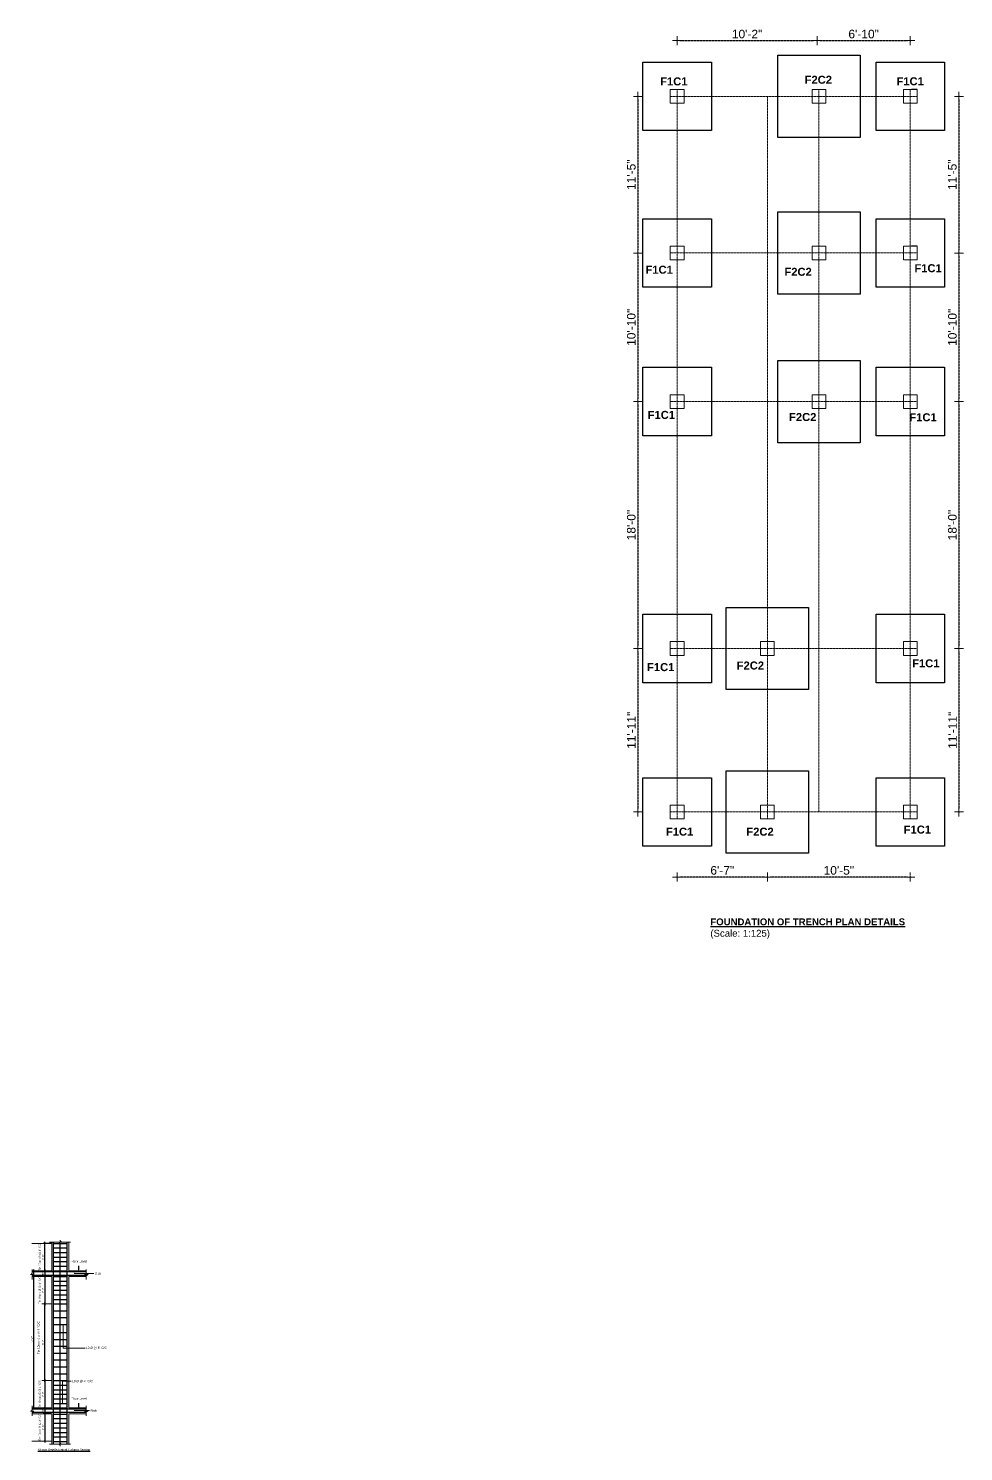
# Model space of a CAD drawing. Header units: inches. Extents: x -4010 to 92088, y -38563 to -1318.
# Drawn here: x 45968 to 46787, y -22974 to -21729 of the extents above; entities that cross this region are included whole.
import ezdxf

# ---------------------------------------------------------------- set-up
doc = ezdxf.new("R2010")
doc.units = ezdxf.units.IN
doc.header["$MEASUREMENT"] = 0
doc.header["$PDMODE"] = 99
doc.linetypes.add('HIDDEN', pattern=[0.375, 0.25, -0.125])
for name, color, linetype in [('1-COMON', 23, 'Continuous'), ('Brick wall', 3, 'Continuous'), ('COL SCHEDULE', 4, 'Continuous'), ('Rod', 1, 'Continuous'), ('TEX', 7, 'Continuous')]:
    doc.layers.add(name, color=color, linetype=linetype)
for name, color, linetype, lineweight in [('Co', 22, 'Continuous', 30), ('Colour 09', 210, 'Continuous', 9), ('Column', 2, 'Continuous', 50), ('DIM', 7, 'Continuous', 15), ('DOT-DOT', 230, 'HIDDEN', 13)]:
    doc.layers.add(name, color=color, linetype=linetype, lineweight=lineweight)
doc.styles.add('ARIAL', font='arial.ttf')
doc.styles.add('CAPTION', font='GOTHIC.TTF', dxfattribs={"height": 100})
doc.styles.add('DIM', font='ARIALN.TTF')
doc.styles.get("Standard").update_dxf_attribs({"font": 'ARIALN.TTF'})
doc.dimstyles.new('3-8', dxfattribs={"dimscale": 1.25, "dimtxt": 6, "dimasz": 2, "dimexe": 0.18, "dimexo": 6, "dimgap": 0, "dimtad": 0, "dimdec": 0, "dimzin": 3, "dimdsep": 46, "dimlunit": 3, "dimtxsty": 'ARIAL', "dimblk": 'DD', "dimcen": 1, "dimse1": 1, "dimse2": 1, "dimclrd": 256, "dimclrt": 256, "dimadec": 0, "dimazin": 0, "dimtfac": 0.5, "dimtdec": 0, "dimtmove": 2, "dimatfit": 0, "dimfxl": 0.18, "dimtvp": 0.75, "dimfrac": 1, "dimtolj": 1, "dimtzin": 0, "dimarcsym": 0})
doc.dimstyles.new('_20', dxfattribs={"dimscale": 0.25, "dimtxt": 7, "dimasz": 5, "dimexe": 6, "dimexo": 2, "dimgap": 2, "dimtad": 1, "dimdec": 1, "dimzin": 3, "dimdsep": 46, "dimlunit": 4, "dimtxsty": 'Standard', "dimblk": 'OBLIQUE', "dimcen": 0, "dimdle": 5, "dimclrt": 7, "dimazin": 0, "dimtfac": 0.0375, "dimtdec": 1, "dimtofl": 0, "dimtmove": 0, "dimatfit": 3, "dimldrblk": 'OPEN30', "dimfxl": 6, "dimtvp": 0.8, "dimtolj": 1, "dimtzin": 0, "dimlwe": -1, "dimarcsym": 0})

# ---------------------------------------------------------------- blocks, each defined once
blk = doc.blocks.new('_Oblique')
at = {"color": 0, "linetype": 'ByBlock', "lineweight": -2}
blk.add_line((-0.5, -0.5), (0.5, 0.5), dxfattribs=at)
blk = doc.blocks.new('*D779')
at = {"layer": 'Defpoints', "color": 0}
for p in [(45982.5, -22845.1), (45988.6, -22845.1), (45988.6, -22912.1)]:
    blk.add_point(p, dxfattribs=at)
at = {"layer": 'DIM', "color": 0}
for p, q in [((45988.1, -22845.1), (45981, -22845.1)), ((45988.1, -22912.1), (45981, -22912.1))]:
    blk.add_line(p, q, dxfattribs=at)
at = {"layer": 'DIM', "color": 0, "lineweight": -2}
blk.add_line((45982.5, -22913.4), (45982.5, -22843.9), dxfattribs=at)
at = {"layer": 'DIM', "color": 0, "lineweight": -2, "xscale": 1.25, "yscale": 1.25, "zscale": 1.25}
for p, rotation in [((45982.5, -22845.1), 90), ((45982.5, -22912.1), 270)]:
    blk.add_blockref('_Oblique', p, dxfattribs=dict(at, rotation=rotation))
at = {"layer": 'DIM', "color": 7, "insert": (45981.1, -22878.6), "char_height": 1.75, "attachment_point": 5, "rotation": 90}
blk.add_mtext('\\A1;5\'-7"', dxfattribs=at)
blk = doc.blocks.new('_Open30')
at = {"color": 0, "linetype": 'ByBlock', "lineweight": -2}
for p, q in [((-1, 0.27), (0, 0)), ((0, 0), (-1, -0.27)), ((0, 0), (-1, 0))]:
    blk.add_line(p, q, dxfattribs=at)
blk = doc.blocks.new('*D780')
at = {"layer": 'Defpoints', "color": 0}
for p in [(45988.6, -22821.1), (45982.5, -22845.1), (45988.6, -22845.1)]:
    blk.add_point(p, dxfattribs=at)
at = {"layer": 'DIM', "color": 0}
for p, q in [((45988.1, -22821.1), (45981, -22821.1)), ((45988.1, -22845.1), (45981, -22845.1))]:
    blk.add_line(p, q, dxfattribs=at)
at = {"layer": 'DIM', "color": 0, "lineweight": -2}
blk.add_line((45982.5, -22819.9), (45982.5, -22846.4), dxfattribs=at)
at = {"layer": 'DIM', "color": 0, "lineweight": -2, "xscale": 1.25, "yscale": 1.25, "zscale": 1.25}
for p, rotation in [((45982.5, -22821.1), 90), ((45982.5, -22845.1), 270)]:
    blk.add_blockref('_Oblique', p, dxfattribs=dict(at, rotation=rotation))
at = {"layer": 'DIM', "color": 7, "insert": (45979.6, -22833.1), "char_height": 1.75, "attachment_point": 5, "rotation": 90}
blk.add_mtext('\\A1;Tie 10mm %%C @ 4" C/C\\P2\'-0"', dxfattribs=at)
blk = doc.blocks.new('*D781')
at = {"layer": 'Defpoints', "color": 0}
for p in [(45982.5, -22792.1), (45988.6, -22792.1), (45988.6, -22816.1)]:
    blk.add_point(p, dxfattribs=at)
at = {"layer": 'DIM', "color": 0}
for p, q in [((45988.1, -22792.1), (45981, -22792.1)), ((45988.1, -22816.1), (45981, -22816.1))]:
    blk.add_line(p, q, dxfattribs=at)
at = {"layer": 'DIM', "color": 0, "lineweight": -2}
blk.add_line((45982.5, -22817.4), (45982.5, -22790.9), dxfattribs=at)
at = {"layer": 'DIM', "color": 0, "lineweight": -2, "xscale": 1.25, "yscale": 1.25, "zscale": 1.25}
for p, rotation in [((45982.5, -22792.1), 90), ((45982.5, -22816.1), 270)]:
    blk.add_blockref('_Oblique', p, dxfattribs=dict(at, rotation=rotation))
at = {"layer": 'DIM', "color": 7, "insert": (45979.6, -22804.1), "char_height": 1.75, "attachment_point": 5, "rotation": 90}
blk.add_mtext('\\A1;Tie 10mm %%C @ 4" C/C\\P2\'-0"', dxfattribs=at)
blk = doc.blocks.new('*D782')
at = {"layer": 'Defpoints', "color": 0}
for p in [(45988.6, -22912.1), (45982.5, -22936.1), (45988.6, -22936.1)]:
    blk.add_point(p, dxfattribs=at)
at = {"layer": 'DIM', "color": 0}
for p, q in [((45988.1, -22912.1), (45981, -22912.1)), ((45988.1, -22936.1), (45981, -22936.1))]:
    blk.add_line(p, q, dxfattribs=at)
at = {"layer": 'DIM', "color": 0, "lineweight": -2}
blk.add_line((45982.5, -22910.9), (45982.5, -22937.4), dxfattribs=at)
at = {"layer": 'DIM', "color": 0, "lineweight": -2, "xscale": 1.25, "yscale": 1.25, "zscale": 1.25}
for p, rotation in [((45982.5, -22912.1), 90), ((45982.5, -22936.1), 270)]:
    blk.add_blockref('_Oblique', p, dxfattribs=dict(at, rotation=rotation))
at = {"layer": 'DIM', "color": 7, "insert": (45979.6, -22924.1), "char_height": 1.75, "attachment_point": 5, "rotation": 90}
blk.add_mtext('\\A1;Tie 10 mm %%C @ 4" C/C\\P2\'-0"', dxfattribs=at)
blk = doc.blocks.new('*D783')
at = {"layer": 'Defpoints', "color": 0}
for p in [(45988.6, -22941.1), (45982.5, -22965.1), (45988.6, -22965.1)]:
    blk.add_point(p, dxfattribs=at)
at = {"layer": 'DIM', "color": 0}
for p, q in [((45988.1, -22941.1), (45981, -22941.1)), ((45988.1, -22965.1), (45981, -22965.1))]:
    blk.add_line(p, q, dxfattribs=at)
at = {"layer": 'DIM', "color": 0, "lineweight": -2}
blk.add_line((45982.5, -22939.9), (45982.5, -22966.4), dxfattribs=at)
at = {"layer": 'DIM', "color": 0, "lineweight": -2, "xscale": 1.25, "yscale": 1.25, "zscale": 1.25}
for p, rotation in [((45982.5, -22941.1), 90), ((45982.5, -22965.1), 270)]:
    blk.add_blockref('_Oblique', p, dxfattribs=dict(at, rotation=rotation))
at = {"layer": 'DIM', "color": 7, "insert": (45979.6, -22953.1), "char_height": 1.75, "attachment_point": 5, "rotation": 90}
blk.add_mtext('\\A1;Tie 10mm %%C @ 4" C/C\\P2\'-0"', dxfattribs=at)
blk = doc.blocks.new('*D785')
at = {"layer": 'Defpoints', "color": 0}
for p in [(45982.5, -22941.1), (45988.1, -22936.1), (45988.6, -22941.1)]:
    blk.add_point(p, dxfattribs=at)
at = {"layer": 'DIM', "color": 0}
for p, q in [((45987.6, -22936.1), (45981, -22936.1)), ((45988.1, -22941.1), (45981, -22941.1))]:
    blk.add_line(p, q, dxfattribs=at)
at = {"layer": 'DIM', "color": 0, "lineweight": -2}
blk.add_line((45982.5, -22934.9), (45982.5, -22942.4), dxfattribs=at)
at = {"layer": 'DIM', "color": 0, "lineweight": -2, "xscale": 1.25, "yscale": 1.25, "zscale": 1.25}
for p, rotation in [((45982.5, -22936.1), 90), ((45982.5, -22941.1), 270)]:
    blk.add_blockref('_Oblique', p, dxfattribs=dict(at, rotation=rotation))
at = {"layer": 'DIM', "color": 7, "insert": (45981.1, -22938.6), "char_height": 1.75, "attachment_point": 5, "rotation": 90}
blk.add_mtext('\\A1;6"', dxfattribs=at)
blk = doc.blocks.new('*D784')
at = {"layer": 'Defpoints', "color": 0}
for p in [(45988.1, -22816.1), (45982.5, -22821.1), (45988.6, -22821.1)]:
    blk.add_point(p, dxfattribs=at)
at = {"layer": 'DIM', "color": 0}
for p, q in [((45987.6, -22816.1), (45981, -22816.1)), ((45988.1, -22821.1), (45981, -22821.1))]:
    blk.add_line(p, q, dxfattribs=at)
at = {"layer": 'DIM', "color": 0, "lineweight": -2}
blk.add_line((45982.5, -22814.9), (45982.5, -22822.4), dxfattribs=at)
at = {"layer": 'DIM', "color": 0, "lineweight": -2, "xscale": 1.25, "yscale": 1.25, "zscale": 1.25}
for p, rotation in [((45982.5, -22816.1), 90), ((45982.5, -22821.1), 270)]:
    blk.add_blockref('_Oblique', p, dxfattribs=dict(at, rotation=rotation))
at = {"layer": 'DIM', "color": 7, "insert": (45981.1, -22818.6), "char_height": 1.75, "attachment_point": 5, "rotation": 90}
blk.add_mtext('\\A1;5"', dxfattribs=at)
blk = doc.blocks.new('*D786')
at = {"layer": 'Defpoints', "color": 0}
for p in [(45973, -22816.1), (45988.6, -22816.1), (45988.6, -22936.1)]:
    blk.add_point(p, dxfattribs=at)
at = {"layer": 'DIM', "color": 0}
for p, q in [((45988.1, -22816.1), (45971.5, -22816.1)), ((45988.1, -22936.1), (45971.5, -22936.1))]:
    blk.add_line(p, q, dxfattribs=at)
at = {"layer": 'DIM', "color": 0, "lineweight": -2}
blk.add_line((45973, -22937.4), (45973, -22814.9), dxfattribs=at)
at = {"layer": 'DIM', "color": 0, "lineweight": -2, "xscale": 1.25, "yscale": 1.25, "zscale": 1.25}
for p, rotation in [((45973, -22816.1), 90), ((45973, -22936.1), 270)]:
    blk.add_blockref('_Oblique', p, dxfattribs=dict(at, rotation=rotation))
at = {"layer": 'DIM', "color": 7, "insert": (45971.6, -22876.1), "char_height": 1.75, "attachment_point": 5, "rotation": 90}
blk.add_mtext('\\A1;10\'-0"', dxfattribs=at)
blk = doc.blocks.new('A$C30843580')
at = {"layer": 'Colour 09'}
for p, q in [((0, 12), (12, 12)), ((0, 0), (0, 12)), ((12, 0), (0, 0)), ((12, 12), (12, 0))]:
    blk.add_line(p, q, dxfattribs=at)
blk = doc.blocks.new('A$C440D491C')
at = {"layer": 'TEX', "insert": (23.1, 2.1), "char_height": 7, "attachment_point": 9, "style": 'CAPTION'}
blk.add_mtext('{\\fArial Rounded MT Bold|b0|i0|c0|p34;F1C1}', dxfattribs=at)
blk = doc.blocks.new('DD')
for p, q in [((-1.6, 0), (1.6, 0)), ((0, 1.6), (0, -1.6))]:
    blk.add_line(p, q)
at = {"const_width": 0.3}
blk.add_lwpolyline([(-0.15, 0, 1), (0.15, 0, 1)], format="xyb", close=True, dxfattribs=at)
blk = doc.blocks.new('*D822')
at = {"layer": 'Defpoints', "color": 0}
for p in [(46658.3, -21740), (46535.9, -21788.8), (46658.3, -21788.8)]:
    blk.add_point(p, dxfattribs=at)
at = {"layer": 'DOT-DOT', "lineweight": -2}
blk.add_line((46538.4, -21740), (46655.8, -21740), dxfattribs=at)
at = {"layer": 'DOT-DOT', "lineweight": -2, "xscale": 2.5, "yscale": 2.5, "zscale": 2.5, "rotation": 180}
blk.add_blockref('DD', (46535.9, -21740), dxfattribs=at)
at = {"layer": 'DOT-DOT', "lineweight": -2, "xscale": 2.5, "yscale": 2.5, "zscale": 2.5}
blk.add_blockref('DD', (46658.3, -21740), dxfattribs=at)
at = {"layer": 'DOT-DOT', "insert": (46597.1, -21734.3), "char_height": 7.5, "attachment_point": 5, "style": 'ARIAL'}
blk.add_mtext('\\A1;10\'-2"', dxfattribs=at)
blk = doc.blocks.new('*D823')
at = {"layer": 'Defpoints', "color": 0}
for p in [(46739.9, -21740), (46658.3, -21788.8), (46739.9, -21788.8)]:
    blk.add_point(p, dxfattribs=at)
at = {"layer": 'DOT-DOT', "lineweight": -2}
blk.add_line((46660.8, -21740), (46737.4, -21740), dxfattribs=at)
at = {"layer": 'DOT-DOT', "lineweight": -2, "xscale": 2.5, "yscale": 2.5, "zscale": 2.5, "rotation": 180}
blk.add_blockref('DD', (46658.3, -21740), dxfattribs=at)
at = {"layer": 'DOT-DOT', "lineweight": -2, "xscale": 2.5, "yscale": 2.5, "zscale": 2.5}
blk.add_blockref('DD', (46739.9, -21740), dxfattribs=at)
at = {"layer": 'DOT-DOT', "insert": (46699.1, -21734.3), "char_height": 7.5, "attachment_point": 5, "style": 'ARIAL'}
blk.add_mtext('\\A1;6\'-10"', dxfattribs=at)
blk = doc.blocks.new('*D824')
at = {"layer": 'Defpoints', "color": 0}
for p in [(46745.9, -21788.8), (46745.9, -21925.8), (46782.5, -21925.8)]:
    blk.add_point(p, dxfattribs=at)
at = {"layer": 'DOT-DOT', "lineweight": -2}
blk.add_line((46782.5, -21791.3), (46782.5, -21923.3), dxfattribs=at)
at = {"layer": 'DOT-DOT', "lineweight": -2, "xscale": 2.5, "yscale": 2.5, "zscale": 2.5}
for p, rotation in [((46782.5, -21788.8), 90), ((46782.5, -21925.8), 270)]:
    blk.add_blockref('DD', p, dxfattribs=dict(at, rotation=rotation))
at = {"layer": 'DOT-DOT', "insert": (46776.8, -21857.3), "char_height": 7.5, "attachment_point": 5, "rotation": 90, "style": 'ARIAL'}
blk.add_mtext('\\A1;11\'-5"', dxfattribs=at)
blk = doc.blocks.new('*D825')
at = {"layer": 'Defpoints', "color": 0}
for p in [(46745.9, -21925.8), (46745.9, -22055.8), (46782.5, -22055.8)]:
    blk.add_point(p, dxfattribs=at)
at = {"layer": 'DOT-DOT', "lineweight": -2}
blk.add_line((46782.5, -21928.3), (46782.5, -22053.3), dxfattribs=at)
at = {"layer": 'DOT-DOT', "lineweight": -2, "xscale": 2.5, "yscale": 2.5, "zscale": 2.5}
for p, rotation in [((46782.5, -21925.8), 90), ((46782.5, -22055.8), 270)]:
    blk.add_blockref('DD', p, dxfattribs=dict(at, rotation=rotation))
at = {"layer": 'DOT-DOT', "insert": (46776.8, -21990.8), "char_height": 7.5, "attachment_point": 5, "rotation": 90, "style": 'ARIAL'}
blk.add_mtext('\\A1;10\'-10"', dxfattribs=at)
blk = doc.blocks.new('*D826')
at = {"layer": 'Defpoints', "color": 0}
for p in [(46745.9, -22055.8), (46745.9, -22271.8), (46782.5, -22271.8)]:
    blk.add_point(p, dxfattribs=at)
at = {"layer": 'DOT-DOT', "lineweight": -2}
blk.add_line((46782.5, -22058.3), (46782.5, -22269.3), dxfattribs=at)
at = {"layer": 'DOT-DOT', "lineweight": -2, "xscale": 2.5, "yscale": 2.5, "zscale": 2.5}
for p, rotation in [((46782.5, -22055.8), 90), ((46782.5, -22271.8), 270)]:
    blk.add_blockref('DD', p, dxfattribs=dict(at, rotation=rotation))
at = {"layer": 'DOT-DOT', "insert": (46776.8, -22163.8), "char_height": 7.5, "attachment_point": 5, "rotation": 90, "style": 'ARIAL'}
blk.add_mtext('\\A1;18\'-0"', dxfattribs=at)
blk = doc.blocks.new('*D827')
at = {"layer": 'Defpoints', "color": 0}
for p in [(46745.9, -22271.8), (46745.9, -22414.8), (46782.5, -22414.8)]:
    blk.add_point(p, dxfattribs=at)
at = {"layer": 'DOT-DOT', "lineweight": -2}
blk.add_line((46782.5, -22274.3), (46782.5, -22412.3), dxfattribs=at)
at = {"layer": 'DOT-DOT', "lineweight": -2, "xscale": 2.5, "yscale": 2.5, "zscale": 2.5}
for p, rotation in [((46782.5, -22271.8), 90), ((46782.5, -22414.8), 270)]:
    blk.add_blockref('DD', p, dxfattribs=dict(at, rotation=rotation))
at = {"layer": 'DOT-DOT', "insert": (46776.9, -22343.3), "char_height": 7.5, "attachment_point": 5, "rotation": 90, "style": 'ARIAL'}
blk.add_mtext('\\A1;11\'-11"', dxfattribs=at)
blk = doc.blocks.new('*D828')
at = {"layer": 'Defpoints', "color": 0}
for p in [(46529.9, -21788.8), (46501.6, -21925.8), (46529.9, -21925.8)]:
    blk.add_point(p, dxfattribs=at)
at = {"layer": 'DOT-DOT', "lineweight": -2}
blk.add_line((46501.6, -21791.3), (46501.6, -21923.3), dxfattribs=at)
at = {"layer": 'DOT-DOT', "lineweight": -2, "xscale": 2.5, "yscale": 2.5, "zscale": 2.5}
for p, rotation in [((46501.6, -21788.8), 90), ((46501.6, -21925.8), 270)]:
    blk.add_blockref('DD', p, dxfattribs=dict(at, rotation=rotation))
at = {"layer": 'DOT-DOT', "insert": (46495.8, -21857.3), "char_height": 7.5, "attachment_point": 5, "rotation": 90, "style": 'ARIAL'}
blk.add_mtext('\\A1;11\'-5"', dxfattribs=at)
blk = doc.blocks.new('*D829')
at = {"layer": 'Defpoints', "color": 0}
for p in [(46529.9, -21925.8), (46501.6, -22055.8), (46529.9, -22055.8)]:
    blk.add_point(p, dxfattribs=at)
at = {"layer": 'DOT-DOT', "lineweight": -2}
blk.add_line((46501.6, -21928.3), (46501.6, -22053.3), dxfattribs=at)
at = {"layer": 'DOT-DOT', "lineweight": -2, "xscale": 2.5, "yscale": 2.5, "zscale": 2.5}
for p, rotation in [((46501.6, -21925.8), 90), ((46501.6, -22055.8), 270)]:
    blk.add_blockref('DD', p, dxfattribs=dict(at, rotation=rotation))
at = {"layer": 'DOT-DOT', "insert": (46495.8, -21990.8), "char_height": 7.5, "attachment_point": 5, "rotation": 90, "style": 'ARIAL'}
blk.add_mtext('\\A1;10\'-10"', dxfattribs=at)
blk = doc.blocks.new('*D830')
at = {"layer": 'Defpoints', "color": 0}
for p in [(46529.9, -22055.8), (46501.6, -22271.8), (46529.9, -22271.8)]:
    blk.add_point(p, dxfattribs=at)
at = {"layer": 'DOT-DOT', "lineweight": -2}
blk.add_line((46501.6, -22058.3), (46501.6, -22269.3), dxfattribs=at)
at = {"layer": 'DOT-DOT', "lineweight": -2, "xscale": 2.5, "yscale": 2.5, "zscale": 2.5}
for p, rotation in [((46501.6, -22055.8), 90), ((46501.6, -22271.8), 270)]:
    blk.add_blockref('DD', p, dxfattribs=dict(at, rotation=rotation))
at = {"layer": 'DOT-DOT', "insert": (46495.8, -22163.8), "char_height": 7.5, "attachment_point": 5, "rotation": 90, "style": 'ARIAL'}
blk.add_mtext('\\A1;18\'-0"', dxfattribs=at)
blk = doc.blocks.new('*D831')
at = {"layer": 'Defpoints', "color": 0}
for p in [(46529.9, -22271.8), (46501.6, -22414.8), (46529.9, -22414.8)]:
    blk.add_point(p, dxfattribs=at)
at = {"layer": 'DOT-DOT', "lineweight": -2}
blk.add_line((46501.6, -22274.3), (46501.6, -22412.3), dxfattribs=at)
at = {"layer": 'DOT-DOT', "lineweight": -2, "xscale": 2.5, "yscale": 2.5, "zscale": 2.5}
for p, rotation in [((46501.6, -22271.8), 90), ((46501.6, -22414.8), 270)]:
    blk.add_blockref('DD', p, dxfattribs=dict(at, rotation=rotation))
at = {"layer": 'DOT-DOT', "insert": (46495.9, -22343.3), "char_height": 7.5, "attachment_point": 5, "rotation": 90, "style": 'ARIAL'}
blk.add_mtext('\\A1;11\'-11"', dxfattribs=at)
blk = doc.blocks.new('*D832')
at = {"layer": 'Defpoints', "color": 0}
for p in [(46614.9, -22420.8), (46739.9, -22420.8), (46614.9, -22471.7)]:
    blk.add_point(p, dxfattribs=at)
at = {"layer": 'DOT-DOT', "lineweight": -2}
blk.add_line((46737.4, -22471.7), (46617.4, -22471.7), dxfattribs=at)
at = {"layer": 'DOT-DOT', "lineweight": -2, "xscale": 2.5, "yscale": 2.5, "zscale": 2.5, "rotation": 180}
blk.add_blockref('DD', (46614.9, -22471.7), dxfattribs=at)
at = {"layer": 'DOT-DOT', "lineweight": -2, "xscale": 2.5, "yscale": 2.5, "zscale": 2.5}
blk.add_blockref('DD', (46739.9, -22471.7), dxfattribs=at)
at = {"layer": 'DOT-DOT', "insert": (46677.4, -22465.9), "char_height": 7.5, "attachment_point": 5, "style": 'ARIAL'}
blk.add_mtext('\\A1;10\'-5"', dxfattribs=at)
blk = doc.blocks.new('*D833')
at = {"layer": 'Defpoints', "color": 0}
for p in [(46535.9, -22420.8), (46614.9, -22420.8), (46535.9, -22471.7)]:
    blk.add_point(p, dxfattribs=at)
at = {"layer": 'DOT-DOT', "lineweight": -2}
blk.add_line((46612.4, -22471.7), (46538.4, -22471.7), dxfattribs=at)
at = {"layer": 'DOT-DOT', "lineweight": -2, "xscale": 2.5, "yscale": 2.5, "zscale": 2.5, "rotation": 180}
blk.add_blockref('DD', (46535.9, -22471.7), dxfattribs=at)
at = {"layer": 'DOT-DOT', "lineweight": -2, "xscale": 2.5, "yscale": 2.5, "zscale": 2.5}
blk.add_blockref('DD', (46614.9, -22471.7), dxfattribs=at)
at = {"layer": 'DOT-DOT', "insert": (46575.4, -22465.9), "char_height": 7.5, "attachment_point": 5, "style": 'ARIAL'}
blk.add_mtext('\\A1;6\'-7"', dxfattribs=at)
blk = doc.blocks.new('A$C683C01F9')
at = {"layer": 'TEX', "color": 7, "lineweight": 25, "insert": (4, 9.4), "char_height": 6, "width": 310.189, "attachment_point": 4}
blk.add_mtext('{\\fArial Rounded MT Bold|b0|i0|c0|p34;\\LFOUNDATION OF TRENCH PLAN DETAILS\\P\\fArial|b0|i0|c0|p34;\\l\\C256;(Scale: 1:125)}', dxfattribs=at)

msp = doc.modelspace()

# ---------------------------------------------------------------- linework, layer by layer
at = {"layer": '1-COMON', "const_width": 0.5}
for points in [[(46008.198, -22818.394, 1), (46008.698, -22818.394, 1)], [(45998.471, -22863.15, 1), (45998.971, -22863.15, 1)], [(45998.471, -22870.15, 1), (45998.971, -22870.15, 1)], [(45998.471, -22876.15, 1), (45998.971, -22876.15, 1)], [(45998.471, -22882.15, 1), (45998.971, -22882.15, 1)], [(45997.932, -22916.15, -1), (45998.432, -22916.15, -1)], [(45997.932, -22920.15, -1), (45998.432, -22920.15, -1)], [(45997.932, -22924.15, -1), (45998.432, -22924.15, -1)], [(45997.932, -22928.15, -1), (45998.432, -22928.15, -1)], [(45997.932, -22932.15, -1), (45998.432, -22932.15, -1)], [(46008.198, -22938.394, 1), (46008.698, -22938.394, 1)]]:
    msp.add_lwpolyline(points, format="xyb", close=True, dxfattribs=at)
at = {"layer": '1-COMON'}
for points in [[(46012.233, -22816.15, 0, 3.9, 0), (46012.233, -22813.356, 1.3, 1.3, 0), (46012.233, -22811.805, 1.3, 1.3, 0)], [(46012.233, -22936.15, 0, 3.9, 0), (46012.233, -22933.356, 1.3, 1.3, 0), (46012.233, -22931.805, 1.3, 1.3, 0)]]:
    msp.add_lwpolyline(points, format="xyseb", dxfattribs=at)
at = {"layer": 'Brick wall'}
for p, q in [((46745.931, -21782.772), (46740.931, -21782.772)), ((46745.931, -21919.772), (46740.931, -21919.772))]:
    msp.add_line(p, q, dxfattribs=at)
at = {"layer": 'Co'}
for p, q in [((46505.931, -21758.772), (46565.931, -21758.772)), ((46505.931, -21818.772), (46505.931, -21758.772)), ((46565.931, -21758.772), (46565.931, -21818.772)), ((46623.931, -21752.772), (46695.931, -21752.772)), ((46623.931, -21824.772), (46623.931, -21752.772)), ((46695.931, -21752.772), (46695.931, -21824.772)), ((46709.931, -21758.772), (46769.931, -21758.772)), ((46709.931, -21818.772), (46709.931, -21758.772)), ((46769.931, -21758.772), (46769.931, -21818.772)), ((46565.931, -21818.772), (46505.931, -21818.772)), ((46769.931, -21818.772), (46709.931, -21818.772)), ((46695.931, -21824.772), (46623.931, -21824.772)), ((46505.931, -21895.772), (46565.931, -21895.772)), ((46505.931, -21955.772), (46505.931, -21895.772)), ((46565.931, -21895.772), (46565.931, -21955.772)), ((46623.931, -21889.772), (46695.931, -21889.772)), ((46623.931, -21961.772), (46623.931, -21889.772)), ((46695.931, -21889.772), (46695.931, -21961.772)), ((46709.931, -21895.772), (46769.931, -21895.772)), ((46709.931, -21955.772), (46709.931, -21895.772)), ((46769.931, -21895.772), (46769.931, -21955.772)), ((46565.931, -21955.772), (46505.931, -21955.772)), ((46769.931, -21955.772), (46709.931, -21955.772)), ((46695.931, -21961.772), (46623.931, -21961.772)), ((46623.931, -22019.772), (46695.931, -22019.772)), ((46623.931, -22091.772), (46623.931, -22019.772)), ((46695.931, -22019.772), (46695.931, -22091.772)), ((46505.931, -22025.772), (46565.931, -22025.772)), ((46505.931, -22085.772), (46505.931, -22025.772)), ((46565.931, -22025.772), (46565.931, -22085.772)), ((46709.931, -22025.772), (46769.931, -22025.772)), ((46709.931, -22085.772), (46709.931, -22025.772)), ((46769.931, -22025.772), (46769.931, -22085.772)), ((46565.931, -22085.772), (46505.931, -22085.772)), ((46695.931, -22091.772), (46623.931, -22091.772)), ((46769.931, -22085.772), (46709.931, -22085.772)), ((46505.931, -22241.772), (46565.931, -22241.772)), ((46505.931, -22301.772), (46505.931, -22241.772)), ((46565.931, -22241.772), (46565.931, -22301.772)), ((46578.931, -22235.772), (46650.931, -22235.772)), ((46578.931, -22307.772), (46578.931, -22235.772)), ((46650.931, -22235.772), (46650.931, -22307.772)), ((46709.931, -22241.772), (46769.931, -22241.772)), ((46709.931, -22301.772), (46709.931, -22241.772)), ((46769.931, -22241.772), (46769.931, -22301.772)), ((46565.931, -22301.772), (46505.931, -22301.772)), ((46650.931, -22307.772), (46578.931, -22307.772)), ((46769.931, -22301.772), (46709.931, -22301.772)), ((46578.931, -22378.772), (46650.931, -22378.772)), ((46578.931, -22450.772), (46578.931, -22378.772)), ((46650.931, -22378.772), (46650.931, -22450.772)), ((46505.931, -22384.772), (46565.931, -22384.772)), ((46505.931, -22444.772), (46505.931, -22384.772)), ((46565.931, -22384.772), (46565.931, -22444.772)), ((46709.931, -22384.772), (46769.931, -22384.772)), ((46709.931, -22444.772), (46709.931, -22384.772)), ((46769.931, -22384.772), (46769.931, -22444.772)), ((46565.931, -22444.772), (46505.931, -22444.772)), ((46769.931, -22444.772), (46709.931, -22444.772)), ((46650.931, -22450.772), (46578.931, -22450.772))]:
    msp.add_line(p, q, dxfattribs=at)
at = {"layer": 'Column', "lineweight": 13}
for p, q in [((45988.602, -22790.994), (45988.602, -22816.15)), ((46003.602, -22790.994), (46003.602, -22816.15)), ((45988.602, -22816.15), (45971.327, -22816.15)), ((46019.043, -22816.15), (46003.602, -22816.15)), ((45988.602, -22821.15), (45971.484, -22821.15)), ((45988.602, -22861.15), (45988.602, -22821.15)), ((46003.602, -22861.15), (46003.602, -22821.15)), ((46019.043, -22821.15), (46003.602, -22821.15)), ((45988.602, -22936.15), (45988.602, -22861.15)), ((46003.602, -22936.15), (46003.602, -22861.15)), ((45988.602, -22936.15), (45971.327, -22936.15)), ((45988.602, -22941.15), (45971.327, -22941.15)), ((45988.602, -22941.15), (45988.602, -22968.075)), ((46019.043, -22936.15), (46003.602, -22936.15)), ((46003.602, -22941.15), (46003.602, -22968.075)), ((46019.043, -22941.15), (46003.602, -22941.15))]:
    msp.add_line(p, q, dxfattribs=at)
at = {"layer": 'DIM'}
for p, q in [((45988.602, -22792.15), (45971.327, -22792.15)), ((46008.448, -22818.394), (46025.6, -22818.394)), ((45988.602, -22845.15), (45979.964, -22845.15)), ((45988.602, -22912.15), (45979.964, -22912.15)), ((46008.448, -22938.394), (46021.595, -22938.394)), ((45988.602, -22965.15), (45971.327, -22965.15))]:
    msp.add_line(p, q, dxfattribs=at)
for points in [[(46005.091, -22790.994), (45997.077, -22790.994, -0.18502393), (45995.968, -22789.426), (45995.968, -22792.55, 0.3616375), (45994.788, -22790.994), (45986.535, -22790.994)], [(45971.484, -22823.624), (45971.484, -22820.61, -0.18502393), (45973.052, -22819.501), (45969.928, -22819.501, 0.3616375), (45971.484, -22818.32), (45971.484, -22815.067)], [(46018.856, -22823.624), (46018.856, -22820.61, -0.18502393), (46020.425, -22819.501), (46017.3, -22819.501, 0.3616375), (46018.856, -22818.32), (46018.856, -22815.067)], [(45971.484, -22942.948), (45971.484, -22939.935, -0.18502393), (45973.052, -22938.826), (45969.928, -22938.826, 0.3616375), (45971.484, -22937.645), (45971.484, -22934.392)], [(46018.856, -22942.948), (46018.856, -22939.935, -0.18502393), (46020.425, -22938.826), (46017.3, -22938.826, 0.3616375), (46018.856, -22937.645), (46018.856, -22934.392)], [(46005.091, -22967.93), (45997.077, -22967.93, -0.18502393), (45995.968, -22966.362), (45995.968, -22969.487, 0.3616375), (45994.788, -22967.93), (45986.535, -22967.93)]]:
    msp.add_lwpolyline(points, format="xyb", dxfattribs=at)
for points in [[(45998.721, -22863.15), (45998.721, -22883.898), (46017.836, -22883.898)], [(45998.182, -22932.15), (45998.182, -22912.648), (46005.611, -22912.648)]]:
    msp.add_lwpolyline(points, dxfattribs=at)
at = {"layer": 'DOT-DOT'}
for p, q in [((46535.931, -21782.772), (46535.931, -22420.772)), ((46659.931, -21782.772), (46659.931, -22414.772)), ((46739.931, -22420.772), (46739.931, -21782.772)), ((46529.931, -21788.772), (46745.931, -21788.772)), ((46614.931, -22420.772), (46614.931, -21788.772)), ((46745.931, -21925.772), (46529.931, -21925.772)), ((46745.931, -22055.772), (46529.931, -22055.772)), ((46745.931, -22271.772), (46529.931, -22271.772)), ((46529.931, -22414.772), (46745.931, -22414.772))]:
    msp.add_line(p, q, dxfattribs=at)
at = {"layer": 'Rod'}
for p, q in [((45990.102, -22861.15), (45990.102, -22790.994)), ((45990.102, -22792.15), (46002.102, -22792.15)), ((45996.102, -22861.15), (45996.102, -22790.994)), ((46002.102, -22861.15), (46002.102, -22790.994)), ((45990.102, -22796.15), (46002.102, -22796.15)), ((45990.102, -22800.15), (46002.102, -22800.15)), ((45990.102, -22804.15), (46002.102, -22804.15)), ((46019.043, -22817.15), (45971.484, -22817.15)), ((45990.102, -22808.15), (46002.102, -22808.15)), ((45990.102, -22812.15), (46002.102, -22812.15)), ((45990.102, -22816.15), (46002.102, -22816.15)), ((46019.043, -22820.15), (45971.874, -22820.15)), ((45990.102, -22821.15), (46002.102, -22821.15)), ((45990.102, -22825.15), (46002.102, -22825.15)), ((45990.102, -22829.15), (46002.102, -22829.15)), ((45990.102, -22833.15), (46002.102, -22833.15)), ((45990.102, -22837.15), (46002.102, -22837.15)), ((45990.102, -22841.15), (46002.102, -22841.15)), ((45990.102, -22845.15), (46002.102, -22845.15)), ((45990.102, -22851.15), (46002.102, -22851.15)), ((45990.102, -22857.15), (46002.102, -22857.15)), ((45990.102, -22968.075), (45990.102, -22861.15)), ((45990.102, -22863.15), (46002.102, -22863.15)), ((45996.102, -22968.075), (45996.102, -22861.15)), ((46002.102, -22968.075), (46002.102, -22861.15)), ((45990.102, -22870.15), (46002.102, -22870.15)), ((45990.102, -22876.15), (46002.102, -22876.15)), ((45990.102, -22882.15), (46002.102, -22882.15)), ((45990.102, -22888.15), (46002.102, -22888.15)), ((45990.102, -22894.15), (46002.102, -22894.15)), ((45990.102, -22900.15), (46002.102, -22900.15)), ((45990.102, -22906.15), (46002.102, -22906.15)), ((45990.102, -22912.15), (46002.102, -22912.15)), ((45990.102, -22916.15), (46002.102, -22916.15)), ((45990.102, -22920.15), (46002.102, -22920.15)), ((45990.102, -22924.15), (46002.102, -22924.15)), ((45990.102, -22928.15), (46002.102, -22928.15)), ((46019.043, -22937.15), (45971.484, -22937.15)), ((46019.043, -22940.15), (45971.484, -22940.15)), ((45990.102, -22932.15), (46002.102, -22932.15)), ((45990.102, -22936.15), (46002.102, -22936.15)), ((45990.102, -22941.502), (46002.102, -22941.502)), ((45990.102, -22945.502), (46002.102, -22945.502)), ((45990.102, -22949.502), (46002.102, -22949.502)), ((45990.102, -22953.502), (46002.102, -22953.502)), ((45990.102, -22957.502), (46002.102, -22957.502)), ((45990.102, -22961.502), (46002.102, -22961.502)), ((45990.102, -22965.502), (46002.102, -22965.502))]:
    msp.add_line(p, q, dxfattribs=at)
at = {"layer": 'Rod', "lineweight": 25}
for p, q in [((46002.102, -22820.15), (45990.102, -22820.15)), ((46002.102, -22940.15), (45990.102, -22940.15))]:
    msp.add_line(p, q, dxfattribs=at)

# ---------------------------------------------------------------- block references
at = {"layer": 'Brick wall'}
msp.add_blockref('A$C683C01F9', (46560.971, -22526.186), dxfattribs=at)
at = {"layer": 'Co'}
msp.add_blockref('A$C440D491C', (46734.997, -22435.874), dxfattribs=at)
at = {"layer": 'Colour 09', "xscale": -1}
for p in [(46541.931, -21794.772), (46665.931, -21794.772), (46745.931, -21794.772), (46541.931, -21931.772), (46665.931, -21931.772), (46745.931, -21931.772), (46541.931, -22061.772), (46665.931, -22061.772), (46745.931, -22061.772), (46541.931, -22277.772), (46620.931, -22277.772), (46745.931, -22277.772), (46541.931, -22420.772), (46620.931, -22420.772), (46745.931, -22420.772)]:
    msp.add_blockref('A$C30843580', p, dxfattribs=at)

# ---------------------------------------------------------------- texts
at = {"layer": 'COL SCHEDULE', "color": 22, "style": 'DIM'}
for s, p in [('Floor Level', (46005.722, -22808.91)), ('Slab', (46026.382, -22819.464)), ('10 %%C @ 5" C/C', (46018.617, -22884.499)), ('10 %%C @ 4" C/C', (46006.392, -22913.627)), ('Floor Level', (46005.722, -22928.91)), ('Slab', (46022.377, -22939.464))]:
    msp.add_text(s, height=2, dxfattribs=at).set_placement(p)
at = {"layer": 'COL SCHEDULE', "color": 22, "insert": (45976.321, -22974.265), "char_height": 2, "attachment_point": 7, "style": 'DIM'}
msp.add_mtext('{\\LStirrup DetailsTypical Column Section}', dxfattribs=at)
at = {"layer": 'DIM', "insert": (45976.061, -22889.138), "char_height": 4, "width": 52.67679, "attachment_point": 1, "rotation": 90}
msp.add_mtext('{\\H0.5x;\\C7;Tie 10mm dia @ 4" C/C}', dxfattribs=at)
at = {"layer": 'TEX', "char_height": 7, "attachment_point": 9, "style": 'CAPTION'}
for s, insert in [('{\\fArial Rounded MT Bold|b0|i0|c0|p34;F1C1}', (46544.954, -21779.289)), ('{\\fArial Rounded MT Bold|b0|i0|c0|p34;F2C2}', (46671.395, -21777.831)), ('{\\fArial Rounded MT Bold|b0|i0|c0|p34;F1C1}', (46751.783, -21779.171)), ('{\\fArial Rounded MT Bold|b0|i0|c0|p34;F1C1}', (46532.154, -21944.023)), ('{\\fArial Rounded MT Bold|b0|i0|c0|p34;F2C2}', (46653.702, -21945.841)), ('{\\fArial Rounded MT Bold|b0|i0|c0|p34;F1C1}', (46767.454, -21942.693)), ('{\\fArial Rounded MT Bold|b0|i0|c0|p34;F1C1}', (46534.041, -22071.016)), ('{\\fArial Rounded MT Bold|b0|i0|c0|p34;F2C2}', (46657.77, -22072.878)), ('{\\fArial Rounded MT Bold|b0|i0|c0|p34;F1C1}', (46763.047, -22073.088)), ('{\\fArial Rounded MT Bold|b0|i0|c0|p34;F2C2}', (46611.947, -22290.246)), ('{\\fArial Rounded MT Bold|b0|i0|c0|p34;F1C1}', (46765.497, -22288.348)), ('{\\fArial Rounded MT Bold|b0|i0|c0|p34;F1C1}', (46533.486, -22291.654)), ('{\\fArial Rounded MT Bold|b0|i0|c0|p34;F1C1}', (46550.007, -22435.61)), ('{\\fArial Rounded MT Bold|b0|i0|c0|p34;F2C2}', (46620.404, -22435.625))]:
    msp.add_mtext(s, dxfattribs=dict(at, insert=insert))

# ---------------------------------------------------------------- dimensions: what is measured, and where the dimension line sits
at = {"layer": 'DIM'}
for base, p1, p2, text, picture, middle in [((45982.513, -22792.15), (45988.602, -22816.15), (45988.602, -22792.15), 'Tie 10mm %%C @ 4" C/C\\P<>', '*D781', (45982.513, -22804.15)), ((45982.513, -22845.15), (45988.602, -22821.15), (45988.602, -22845.15), 'Tie 10mm %%C @ 4" C/C\\P<>', '*D780', (45982.513, -22833.15)), ((45982.513, -22936.15), (45988.602, -22912.15), (45988.602, -22936.15), 'Tie 10 mm %%C @ 4" C/C\\P<>', '*D782', (45982.513, -22924.15)), ((45982.513, -22965.15), (45988.602, -22941.15), (45988.602, -22965.15), 'Tie 10mm %%C @ 4" C/C\\P<>', '*D783', (45982.513, -22953.15))]:
    dim = msp.add_linear_dim(base=base, p1=p1, p2=p2, angle=90, text=text, dimstyle='_20', dxfattribs=at)
    dim.commit()
    dim.dimension.update_dxf_attribs({"geometry": picture, "text_midpoint": middle, "dimtype": 160})
dim = msp.add_linear_dim(base=(45973.042, -22816.15), p1=(45988.602, -22936.15), p2=(45988.602, -22816.15), angle=90, dimstyle='_20', dxfattribs=at)
dim.commit()
dim.dimension.update_dxf_attribs({"geometry": '*D786', "text_midpoint": (45971.648, -22876.15)})
for base, p1, p2, text, picture, middle in [((45982.513, -22821.15), (45988.102, -22816.15), (45988.602, -22821.15), '5"', '*D784', (45981.123, -22818.65)), ((45982.513, -22845.15), (45988.602, -22912.15), (45988.602, -22845.15), '5\'-7"', '*D779', (45981.123, -22878.65)), ((45982.513, -22941.15), (45988.102, -22936.15), (45988.602, -22941.15), '6"', '*D785', (45981.119, -22938.65))]:
    dim = msp.add_linear_dim(base=base, p1=p1, p2=p2, angle=90, text=text, dimstyle='_20', dxfattribs=at)
    dim.commit()
    dim.dimension.update_dxf_attribs({"geometry": picture, "text_midpoint": middle})
at = {"layer": 'DOT-DOT'}
for base, p1, p2, picture, middle in [((46658.306, -21740.035), (46535.931, -21788.772), (46658.306, -21788.772), '*D822', (46597.118, -21734.291)), ((46739.931, -21740.035), (46658.306, -21788.772), (46739.931, -21788.772), '*D823', (46699.118, -21734.291)), ((46535.931, -22471.654), (46614.931, -22420.772), (46535.931, -22420.772), '*D833', (46575.431, -22465.91)), ((46614.931, -22471.654), (46739.931, -22420.772), (46614.931, -22420.772), '*D832', (46677.431, -22465.91))]:
    dim = msp.add_linear_dim(base=base, p1=p1, p2=p2, dimstyle='3-8', dxfattribs=at)
    dim.commit()
    dim.dimension.update_dxf_attribs({"geometry": picture, "text_midpoint": middle})
for base, p1, p2, picture, middle in [((46501.57, -21925.772), (46529.931, -21788.772), (46529.931, -21925.772), '*D828', (46495.826, -21857.272)), ((46782.531, -21925.772), (46745.931, -21788.772), (46745.931, -21925.772), '*D824', (46776.787, -21857.272)), ((46501.57, -22055.772), (46529.931, -21925.772), (46529.931, -22055.772), '*D829', (46495.826, -21990.772)), ((46782.531, -22055.772), (46745.931, -21925.772), (46745.931, -22055.772), '*D825', (46776.787, -21990.772)), ((46501.57, -22271.772), (46529.931, -22055.772), (46529.931, -22271.772), '*D830', (46495.826, -22163.772)), ((46782.531, -22271.772), (46745.931, -22055.772), (46745.931, -22271.772), '*D826', (46776.787, -22163.772)), ((46501.57, -22414.772), (46529.931, -22271.772), (46529.931, -22414.772), '*D831', (46495.922, -22343.272)), ((46782.531, -22414.772), (46745.931, -22271.772), (46745.931, -22414.772), '*D827', (46776.883, -22343.272))]:
    dim = msp.add_linear_dim(base=base, p1=p1, p2=p2, angle=90, dimstyle='3-8', dxfattribs=at)
    dim.commit()
    dim.dimension.update_dxf_attribs({"geometry": picture, "text_midpoint": middle})

doc.saveas('drawing.dxf')
